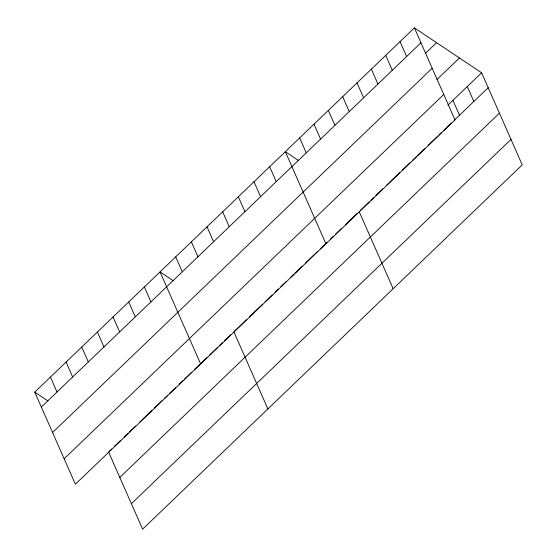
<?xml version="1.0" encoding="UTF-8"?>
<svg xmlns="http://www.w3.org/2000/svg" width="557" height="557" viewBox="0 0 557 557"><rect width="100%" height="100%" fill="white"/><g stroke="black" fill="none" stroke-linecap="round" stroke-linejoin="round"><path stroke-width="0.84" d="M414.387 27.85L455.006 119.95L75.383 484.221L34.764 392.121L414.387 27.85L481.617 72.779L522.236 164.879L142.613 529.15L108.573 451.964M41.343 407.035L420.967 42.771M425.346 53.444L436.57 42.673M52.574 432.511L432.197 68.239M436.98 79.491L459.428 57.949M64.152 458.752L443.776 94.481M447.946 105.085L481.617 72.779M109.2 451.365L111.706 448.956M114.213 446.554L120.472 440.545M124.232 436.939L127.992 433.332M129.245 432.128L135.504 426.119M139.891 421.914L151.789 410.495M154.296 408.086L162.442 400.274M164.322 398.471L167.455 395.463M169.328 393.66L175.594 387.651M179.354 384.045L183.114 380.438M184.367 379.24L191.253 372.626M194.386 369.618L206.912 357.601M209.418 355.199L217.564 347.38M219.444 345.577L222.57 342.576M224.45 340.773L230.716 334.764M234.476 331.157L246.375 319.732M249.508 316.731L262.66 304.108M265.167 301.706L272.06 295.092M275.186 292.084L278.319 289.083M280.825 286.674L286.465 281.271M290.225 277.665L293.978 274.058M295.231 272.853L302.124 266.239M305.257 263.238L314.023 254.821M315.276 253.623L317.782 251.214M320.289 248.812L327.175 242.198M330.308 239.197L333.441 236.189M335.321 234.386L341.587 228.377M345.34 224.77L357.246 213.352M360.372 210.351L369.103 201.975M370.969 200.179L373.462 197.784M375.961 195.396L382.819 188.809M386.558 185.223L399.654 172.656M402.147 170.261L410.251 162.484M412.751 160.089L416.49 156.503M417.736 155.306L424.594 148.726M428.333 145.133L437.691 136.159M438.937 134.961L441.429 132.566M443.922 130.178L451.407 123M454.526 120.006L488.197 87.693M119.804 477.433L499.427 113.168M131.382 503.681L511.006 139.41M298.489 160.507L285.316 151.699L325.936 243.806M173.213 280.714L160.04 271.913L200.659 364.013M34.764 392.121L47.937 400.922M467.274 86.537L473.854 101.458M452.932 100.302L459.511 115.215M400.044 41.608L406.624 56.529M385.702 55.373L392.281 70.286M371.359 69.131L377.938 84.051M357.016 82.896L363.596 97.809M342.68 96.653L349.26 111.574M328.338 110.418L334.917 125.332M359.126 211.549L393.165 288.735M313.995 124.176L320.574 139.097M299.652 137.941L306.232 152.855M269.651 166.724L276.23 181.645M253.992 181.756L260.572 196.67M238.333 196.781L244.913 211.695M222.675 211.806L229.254 226.72M207.016 226.831L213.596 241.752M233.849 331.756L267.889 408.942M191.357 241.856L197.937 256.777M175.699 256.881L182.278 271.802M144.374 286.939L150.954 301.852M128.716 301.964L135.295 316.877M113.057 316.989L119.637 331.902M97.398 332.014L103.978 346.934M81.74 347.039L88.319 361.959M66.081 362.064L72.661 376.985M50.422 377.096L57.002 392.01"/></g></svg>
